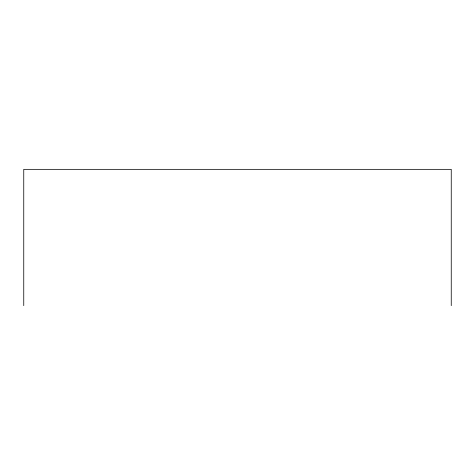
<?xml version="1.0" encoding="UTF-8"?>
<svg xmlns="http://www.w3.org/2000/svg" width="475" height="475" viewBox="0 0 475 475"><rect width="100%" height="100%" fill="white"/><g stroke="black" fill="none" stroke-linecap="round" stroke-linejoin="round"><path stroke-width="0.71" d="M451.25 305.651L451.25 169.349L23.75 169.349L23.75 305.651"/></g></svg>
